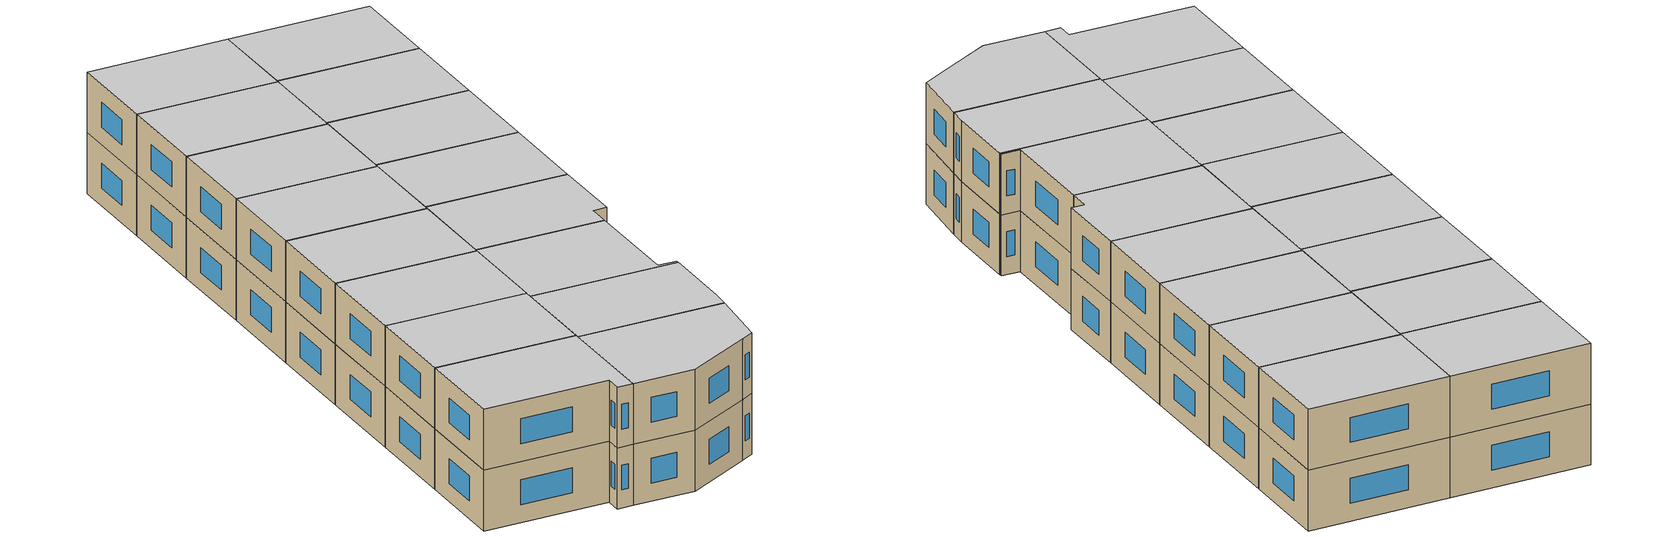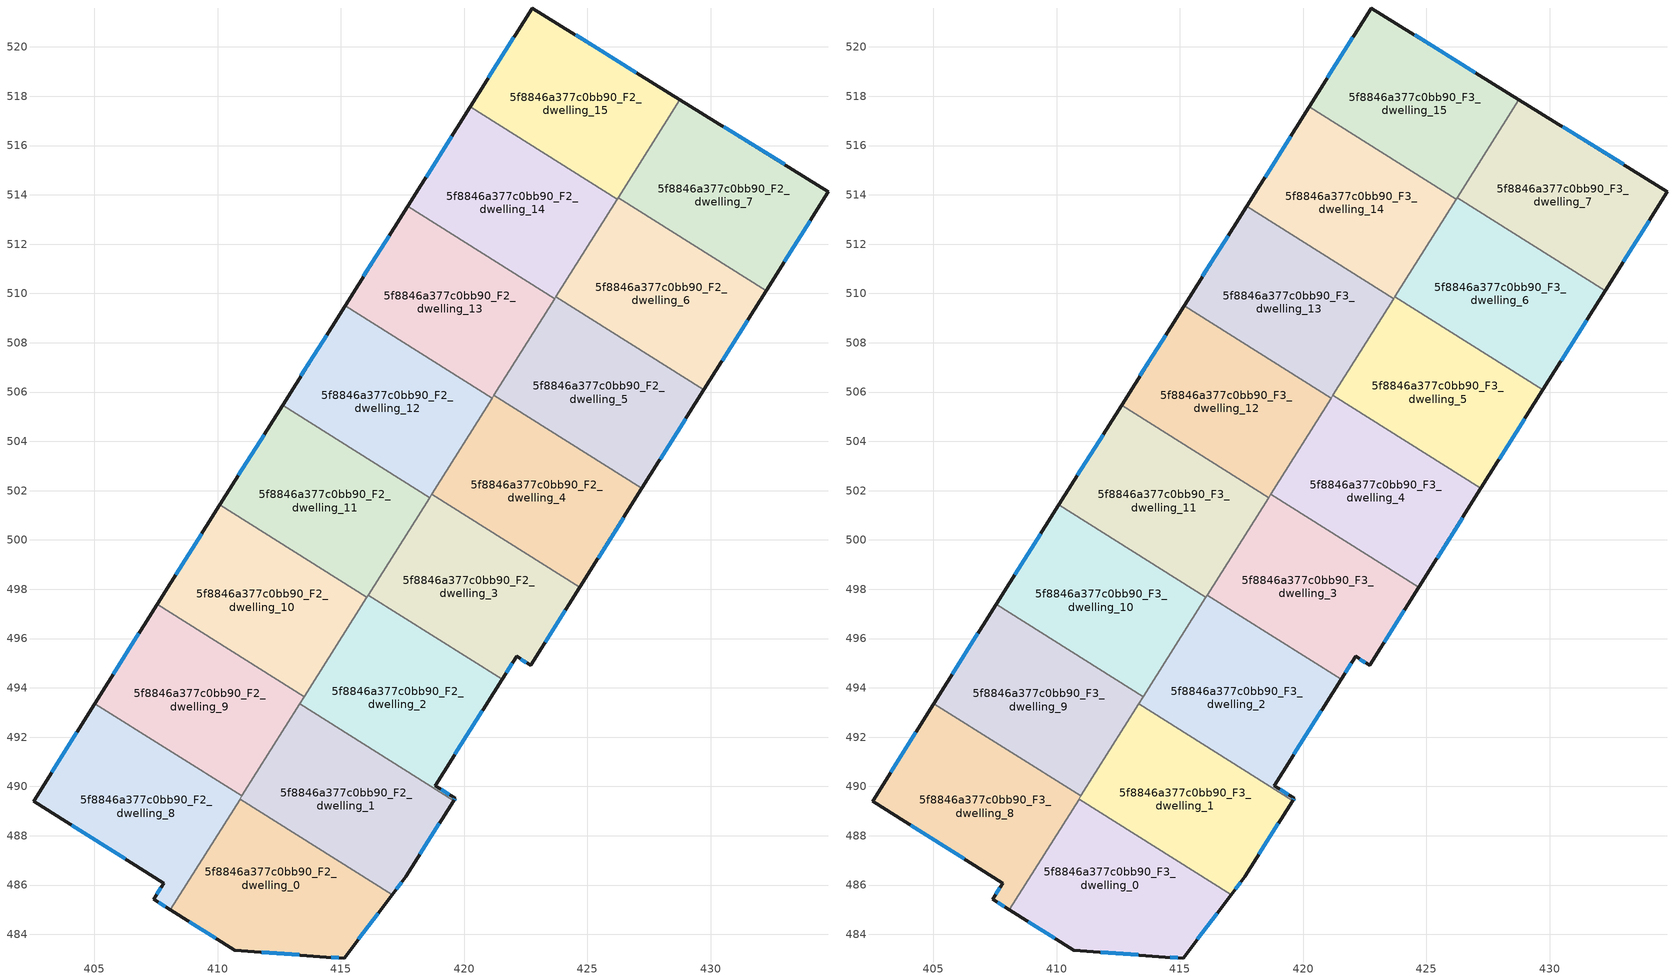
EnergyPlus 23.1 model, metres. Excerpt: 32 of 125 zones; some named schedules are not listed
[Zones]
5f8846a377c0bb90_F2_dwelling_0
 floor to 5f8846a377c0bb90_F1_dwelling_0 (EU_floor_Construction): 417.08,485.61 415.14,483.04 414.4,483.08 410.69,483.36 408.08,485 410.91,489.49 z6
 wall outside (EU_wall_Construction): 408.08,485 410.69,483.36 414.4,483.08 415.14,483.04 417.08,485.61 z6:9
 wall to 5f8846a377c0bb90_F2_dwelling_1 (EU_wall_Construction): 417.08,485.61 410.91,489.49 z6:9
 wall to 5f8846a377c0bb90_F2_dwelling_8 (EU_wall_Construction): 410.91,489.49 408.08,485 z6:9
 window (EU_Window_Construction): 408.85,484.52 409.92,483.84 / 415.71,483.8 416.51,484.85 / 414.62,483.07 414.92,483.05 / 411.79,483.28 413.31,483.16 z6.88:8.12
5f8846a377c0bb90_F2_dwelling_1
 floor to 5f8846a377c0bb90_F1_dwelling_1 (EU_floor_Construction): 419.57,489.42 417.62,486.33 417.08,485.61 410.91,489.49 413.33,493.35 z6
 wall outside (EU_wall_Construction): 417.08,485.61 417.62,486.33 419.57,489.42 z6:9
 wall to 5f8846a377c0bb90_F2_dwelling_2 (EU_wall_Construction): 419.57,489.42 413.33,493.35 z6:9
 wall to 5f8846a377c0bb90_F2_dwelling_9 (EU_wall_Construction): 413.33,493.35 410.98,489.61 z6:9
 wall to 5f8846a377c0bb90_F2_dwelling_8 (EU_wall_Construction): 410.98,489.61 410.91,489.49 z6:9
 window (EU_Window_Construction): 418.2,487.24 419,488.51 / 417.24,485.82 417.46,486.11 z6.88:8.12
5f8846a377c0bb90_F2_dwelling_10
 floor to 5f8846a377c0bb90_F1_dwelling_10 (EU_floor_Construction): 416.06,497.68 413.52,493.65 407.56,497.4 410.09,501.43 z6
 wall outside (EU_wall_Construction): 410.09,501.43 407.56,497.4 z6:9
 wall to 5f8846a377c0bb90_F2_dwelling_9 (EU_wall_Construction): 407.56,497.4 413.52,493.65 z6:9
 wall to 5f8846a377c0bb90_F2_dwelling_11 (EU_wall_Construction): 416.06,497.68 410.09,501.43 z6:9
 wall to 5f8846a377c0bb90_F2_dwelling_2 (EU_wall_Construction): 413.52,493.65 416.06,497.68 z6:9
 window (EU_Window_Construction): 409.34,500.24 408.3,498.59 z6.88:8.12
5f8846a377c0bb90_F2_dwelling_11
 floor to 5f8846a377c0bb90_F1_dwelling_11 (EU_floor_Construction): 418.59,501.71 416.06,497.68 410.09,501.43 412.63,505.46 z6
 wall outside (EU_wall_Construction): 412.63,505.46 410.09,501.43 z6:9
 wall to 5f8846a377c0bb90_F2_dwelling_12 (EU_wall_Construction): 418.59,501.71 412.63,505.46 z6:9
 wall to 5f8846a377c0bb90_F2_dwelling_3 (EU_wall_Construction): 416.11,497.76 418.59,501.71 z6:9
 wall to 5f8846a377c0bb90_F2_dwelling_2 (EU_wall_Construction): 416.06,497.68 416.11,497.76 z6:9
 window (EU_Window_Construction): 411.88,504.27 410.84,502.62 z6.88:8.12
5f8846a377c0bb90_F2_dwelling_12
 floor to 5f8846a377c0bb90_F1_dwelling_12 (EU_floor_Construction): 421.13,505.75 418.59,501.71 412.63,505.46 415.17,509.5 z6
 wall outside (EU_wall_Construction): 415.17,509.5 412.63,505.46 z6:9
 wall to 5f8846a377c0bb90_F2_dwelling_13 (EU_wall_Construction): 421.13,505.75 415.17,509.5 z6:9
 wall to 5f8846a377c0bb90_F2_dwelling_4 (EU_wall_Construction): 418.68,501.86 421.13,505.75 z6:9
 wall to 5f8846a377c0bb90_F2_dwelling_3 (EU_wall_Construction): 418.59,501.71 418.68,501.86 z6:9
 window (EU_Window_Construction): 414.42,508.31 413.38,506.65 z6.88:8.12
5f8846a377c0bb90_F2_dwelling_13
 floor to 5f8846a377c0bb90_F1_dwelling_13 (EU_floor_Construction): 423.67,509.78 421.13,505.75 415.17,509.5 417.7,513.53 z6
 wall outside (EU_wall_Construction): 417.7,513.53 415.17,509.5 z6:9
 wall to 5f8846a377c0bb90_F2_dwelling_14 (EU_wall_Construction): 423.67,509.78 417.7,513.53 z6:9
 wall to 5f8846a377c0bb90_F2_dwelling_5 (EU_wall_Construction): 421.2,505.86 423.67,509.78 z6:9
 wall to 5f8846a377c0bb90_F2_dwelling_4 (EU_wall_Construction): 421.13,505.75 421.2,505.86 z6:9
 window (EU_Window_Construction): 416.95,512.34 415.91,510.69 z6.88:8.12
5f8846a377c0bb90_F2_dwelling_14
 floor to 5f8846a377c0bb90_F1_dwelling_14 (EU_floor_Construction): 426.2,513.81 423.67,509.78 417.7,513.53 420.24,517.56 z6
 wall outside (EU_wall_Construction): 420.24,517.56 417.7,513.53 z6:9
 wall to 5f8846a377c0bb90_F2_dwelling_15 (EU_wall_Construction): 426.2,513.81 420.24,517.56 z6:9
 wall to 5f8846a377c0bb90_F2_dwelling_6 (EU_wall_Construction): 423.72,509.87 426.2,513.81 z6:9
 wall to 5f8846a377c0bb90_F2_dwelling_5 (EU_wall_Construction): 423.67,509.78 423.72,509.87 z6:9
 window (EU_Window_Construction): 419.49,516.37 418.45,514.72 z6.88:8.12
5f8846a377c0bb90_F2_dwelling_15
 floor to 5f8846a377c0bb90_F1_dwelling_15 (EU_floor_Construction): 428.75,517.87 426.2,513.81 420.24,517.56 422.76,521.58 z6
 wall outside (EU_wall_Construction): 428.75,517.87 422.76,521.58 420.24,517.56 z6:9
 wall to 5f8846a377c0bb90_F2_dwelling_7 (EU_wall_Construction): 426.24,513.88 428.75,517.87 z6:9
 wall to 5f8846a377c0bb90_F2_dwelling_6 (EU_wall_Construction): 426.2,513.81 426.24,513.88 z6:9
 window (EU_Window_Construction): 422.02,520.39 420.98,518.75 / 426.99,518.96 424.53,520.48 z6.88:8.12
5f8846a377c0bb90_F2_dwelling_2
 floor to 5f8846a377c0bb90_F1_dwelling_2 (EU_floor_Construction): 421.54,494.35 418.82,490.03 419.63,489.52 419.57,489.42 413.33,493.35 416.11,497.76 z6
 wall outside (EU_wall_Construction): 419.57,489.42 419.63,489.52 418.82,490.03 421.54,494.35 z6:9
 wall to 5f8846a377c0bb90_F2_dwelling_3 (EU_wall_Construction): 421.54,494.35 416.11,497.76 z6:9
 wall to 5f8846a377c0bb90_F2_dwelling_9 (EU_wall_Construction): 413.52,493.65 413.33,493.35 z6:9
 window (EU_Window_Construction): 419.39,489.67 419.06,489.88 / 419.59,489.45 419.62,489.49 / 419.63,491.3 420.74,493.07 z6.88:8.12
5f8846a377c0bb90_F2_dwelling_3
 floor to 5f8846a377c0bb90_F1_dwelling_3 (EU_floor_Construction): 424.69,498.08 422.69,494.91 422.12,495.27 421.54,494.35 416.11,497.76 418.68,501.86 z6
 wall outside (EU_wall_Construction): 421.54,494.35 422.12,495.27 422.69,494.91 424.69,498.08 z6:9
 wall to 5f8846a377c0bb90_F2_dwelling_4 (EU_wall_Construction): 424.69,498.08 418.68,501.86 z6:9
 window (EU_Window_Construction): 422.29,495.17 422.52,495.02 / 421.71,494.62 421.95,495 / 423.28,495.85 424.1,497.15 z6.88:8.12
5f8846a377c0bb90_F2_dwelling_4
 floor to 5f8846a377c0bb90_F1_dwelling_4 (EU_floor_Construction): 427.21,502.09 424.69,498.08 418.68,501.86 421.2,505.86 z6
 wall outside (EU_wall_Construction): 424.69,498.08 427.21,502.09 z6:9
 wall to 5f8846a377c0bb90_F2_dwelling_5 (EU_wall_Construction): 427.21,502.09 421.2,505.86 z6:9
 window (EU_Window_Construction): 425.43,499.26 426.46,500.91 z6.88:8.12
5f8846a377c0bb90_F2_dwelling_5
 floor to 5f8846a377c0bb90_F1_dwelling_5 (EU_floor_Construction): 429.73,506.1 427.21,502.09 421.2,505.86 423.72,509.87 z6
 wall outside (EU_wall_Construction): 427.21,502.09 429.73,506.1 z6:9
 wall to 5f8846a377c0bb90_F2_dwelling_6 (EU_wall_Construction): 429.73,506.1 423.72,509.87 z6:9
 window (EU_Window_Construction): 427.95,503.27 428.98,504.91 z6.88:8.12
5f8846a377c0bb90_F2_dwelling_6
 floor to 5f8846a377c0bb90_F1_dwelling_6 (EU_floor_Construction): 432.25,510.1 429.73,506.1 423.72,509.87 426.24,513.88 z6
 wall outside (EU_wall_Construction): 429.73,506.1 432.25,510.1 z6:9
 wall to 5f8846a377c0bb90_F2_dwelling_7 (EU_wall_Construction): 432.25,510.1 426.24,513.88 z6:9
 window (EU_Window_Construction): 430.47,507.28 431.5,508.92 z6.88:8.12
5f8846a377c0bb90_F2_dwelling_7
 floor to 5f8846a377c0bb90_F1_dwelling_7 (EU_floor_Construction): 434.78,514.13 432.25,510.1 426.24,513.88 428.75,517.87 z6
 wall outside (EU_wall_Construction): 432.25,510.1 434.78,514.13 428.75,517.87 z6:9
 window (EU_Window_Construction): 433,515.23 430.53,516.76 / 432.99,511.29 434.03,512.94 z6.88:8.12
5f8846a377c0bb90_F2_dwelling_8
 floor to 5f8846a377c0bb90_F1_dwelling_8 (EU_floor_Construction): 410.98,489.61 408.08,485 407.41,485.43 407.82,486.08 402.53,489.41 405.02,493.36 z6
 wall outside (EU_wall_Construction): 405.02,493.36 402.53,489.41 407.82,486.08 407.41,485.43 408.08,485 z6:9
 wall to 5f8846a377c0bb90_F2_dwelling_9 (EU_wall_Construction): 410.98,489.61 405.02,493.36 z6:9
 window (EU_Window_Construction): 407.6,485.3 407.88,485.13 / 407.69,485.89 407.53,485.62 / 404.09,488.42 406.26,487.06 / 404.29,492.2 403.26,490.57 z6.88:8.12
5f8846a377c0bb90_F2_dwelling_9
 floor to 5f8846a377c0bb90_F1_dwelling_9 (EU_floor_Construction): 413.52,493.65 410.98,489.61 405.02,493.36 407.56,497.4 z6
 wall outside (EU_wall_Construction): 407.56,497.4 405.02,493.36 z6:9
 window (EU_Window_Construction): 406.81,496.21 405.77,494.55 z6.88:8.12
5f8846a377c0bb90_F3_dwelling_0
 floor to 5f8846a377c0bb90_F2_dwelling_0 (EU_floor_Construction): 417.08,485.61 415.14,483.04 414.4,483.08 410.69,483.36 408.08,485 410.91,489.49 z9
 wall outside (EU_wall_Construction): 408.08,485 410.69,483.36 414.4,483.08 415.14,483.04 417.08,485.61 z9:12
 wall to 5f8846a377c0bb90_F3_dwelling_1 (EU_wall_Construction): 417.08,485.61 410.91,489.49 z9:12
 wall to 5f8846a377c0bb90_F3_dwelling_8 (EU_wall_Construction): 410.91,489.49 408.08,485 z9:12
 window (EU_Window_Construction): 408.85,484.52 409.92,483.84 / 415.71,483.8 416.51,484.85 / 414.62,483.07 414.92,483.05 / 411.79,483.28 413.31,483.16 z9.88:11.12
 ceiling to 5f8846a377c0bb90_F4_dwelling_0 (EU_floor_Construction): 415.14,483.04 417.08,485.61 410.91,489.49 408.08,485 410.69,483.36 414.4,483.08 z12
5f8846a377c0bb90_F3_dwelling_1
 floor to 5f8846a377c0bb90_F2_dwelling_1 (EU_floor_Construction): 419.57,489.42 417.62,486.33 417.08,485.61 410.91,489.49 413.33,493.35 z9
 wall outside (EU_wall_Construction): 417.08,485.61 417.62,486.33 419.57,489.42 z9:12
 wall to 5f8846a377c0bb90_F3_dwelling_2 (EU_wall_Construction): 419.57,489.42 413.33,493.35 z9:12
 wall to 5f8846a377c0bb90_F3_dwelling_9 (EU_wall_Construction): 413.33,493.35 410.98,489.61 z9:12
 wall to 5f8846a377c0bb90_F3_dwelling_8 (EU_wall_Construction): 410.98,489.61 410.91,489.49 z9:12
 window (EU_Window_Construction): 418.2,487.24 419,488.51 / 417.24,485.82 417.46,486.11 z9.88:11.12
 ceiling to 5f8846a377c0bb90_F4_dwelling_1 (EU_floor_Construction): 417.62,486.33 419.57,489.42 413.33,493.35 410.91,489.49 417.08,485.61 z12
5f8846a377c0bb90_F3_dwelling_10
 floor to 5f8846a377c0bb90_F2_dwelling_10 (EU_floor_Construction): 416.06,497.68 413.52,493.65 407.56,497.4 410.09,501.43 z9
 wall outside (EU_wall_Construction): 410.09,501.43 407.56,497.4 z9:12
 wall to 5f8846a377c0bb90_F3_dwelling_9 (EU_wall_Construction): 407.56,497.4 413.52,493.65 z9:12
 wall to 5f8846a377c0bb90_F3_dwelling_11 (EU_wall_Construction): 416.06,497.68 410.09,501.43 z9:12
 wall to 5f8846a377c0bb90_F3_dwelling_2 (EU_wall_Construction): 413.52,493.65 416.06,497.68 z9:12
 window (EU_Window_Construction): 409.34,500.24 408.3,498.59 z9.88:11.12
 ceiling to 5f8846a377c0bb90_F4_dwelling_10 (EU_floor_Construction): 413.52,493.65 416.06,497.68 410.09,501.43 407.56,497.4 z12
5f8846a377c0bb90_F3_dwelling_11
 floor to 5f8846a377c0bb90_F2_dwelling_11 (EU_floor_Construction): 418.59,501.71 416.06,497.68 410.09,501.43 412.63,505.46 z9
 wall outside (EU_wall_Construction): 412.63,505.46 410.09,501.43 z9:12
 wall to 5f8846a377c0bb90_F3_dwelling_12 (EU_wall_Construction): 418.59,501.71 412.63,505.46 z9:12
 wall to 5f8846a377c0bb90_F3_dwelling_3 (EU_wall_Construction): 416.11,497.76 418.59,501.71 z9:12
 wall to 5f8846a377c0bb90_F3_dwelling_2 (EU_wall_Construction): 416.06,497.68 416.11,497.76 z9:12
 window (EU_Window_Construction): 411.88,504.27 410.84,502.62 z9.88:11.12
 ceiling to 5f8846a377c0bb90_F4_dwelling_11 (EU_floor_Construction): 416.06,497.68 418.59,501.71 412.63,505.46 410.09,501.43 z12
5f8846a377c0bb90_F3_dwelling_12
 floor to 5f8846a377c0bb90_F2_dwelling_12 (EU_floor_Construction): 421.13,505.75 418.59,501.71 412.63,505.46 415.17,509.5 z9
 wall outside (EU_wall_Construction): 415.17,509.5 412.63,505.46 z9:12
 wall to 5f8846a377c0bb90_F3_dwelling_13 (EU_wall_Construction): 421.13,505.75 415.17,509.5 z9:12
 wall to 5f8846a377c0bb90_F3_dwelling_4 (EU_wall_Construction): 418.68,501.86 421.13,505.75 z9:12
 wall to 5f8846a377c0bb90_F3_dwelling_3 (EU_wall_Construction): 418.59,501.71 418.68,501.86 z9:12
 window (EU_Window_Construction): 414.42,508.31 413.38,506.65 z9.88:11.12
 ceiling to 5f8846a377c0bb90_F4_dwelling_12 (EU_floor_Construction): 418.59,501.71 421.13,505.75 415.17,509.5 412.63,505.46 z12
5f8846a377c0bb90_F3_dwelling_13
 floor to 5f8846a377c0bb90_F2_dwelling_13 (EU_floor_Construction): 423.67,509.78 421.13,505.75 415.17,509.5 417.7,513.53 z9
 wall outside (EU_wall_Construction): 417.7,513.53 415.17,509.5 z9:12
 wall to 5f8846a377c0bb90_F3_dwelling_14 (EU_wall_Construction): 423.67,509.78 417.7,513.53 z9:12
 wall to 5f8846a377c0bb90_F3_dwelling_5 (EU_wall_Construction): 421.2,505.86 423.67,509.78 z9:12
 wall to 5f8846a377c0bb90_F3_dwelling_4 (EU_wall_Construction): 421.13,505.75 421.2,505.86 z9:12
 window (EU_Window_Construction): 416.95,512.34 415.91,510.69 z9.88:11.12
 ceiling to 5f8846a377c0bb90_F4_dwelling_13 (EU_floor_Construction): 421.13,505.75 423.67,509.78 417.7,513.53 415.17,509.5 z12
5f8846a377c0bb90_F3_dwelling_14
 floor to 5f8846a377c0bb90_F2_dwelling_14 (EU_floor_Construction): 426.2,513.81 423.67,509.78 417.7,513.53 420.24,517.56 z9
 wall outside (EU_wall_Construction): 420.24,517.56 417.7,513.53 z9:12
 wall to 5f8846a377c0bb90_F3_dwelling_15 (EU_wall_Construction): 426.2,513.81 420.24,517.56 z9:12
 wall to 5f8846a377c0bb90_F3_dwelling_6 (EU_wall_Construction): 423.72,509.87 426.2,513.81 z9:12
 wall to 5f8846a377c0bb90_F3_dwelling_5 (EU_wall_Construction): 423.67,509.78 423.72,509.87 z9:12
 window (EU_Window_Construction): 419.49,516.37 418.45,514.72 z9.88:11.12
 ceiling to 5f8846a377c0bb90_F4_dwelling_14 (EU_floor_Construction): 423.67,509.78 426.2,513.81 420.24,517.56 417.7,513.53 z12
5f8846a377c0bb90_F3_dwelling_15
 floor to 5f8846a377c0bb90_F2_dwelling_15 (EU_floor_Construction): 428.75,517.87 426.2,513.81 420.24,517.56 422.76,521.58 z9
 wall outside (EU_wall_Construction): 428.75,517.87 422.76,521.58 420.24,517.56 z9:12
 wall to 5f8846a377c0bb90_F3_dwelling_7 (EU_wall_Construction): 426.24,513.88 428.75,517.87 z9:12
 wall to 5f8846a377c0bb90_F3_dwelling_6 (EU_wall_Construction): 426.2,513.81 426.24,513.88 z9:12
 window (EU_Window_Construction): 422.02,520.39 420.98,518.75 / 426.99,518.96 424.53,520.48 z9.88:11.12
 ceiling to 5f8846a377c0bb90_F4_dwelling_15 (EU_floor_Construction): 426.2,513.81 428.75,517.87 422.76,521.58 420.24,517.56 z12
5f8846a377c0bb90_F3_dwelling_2
 floor to 5f8846a377c0bb90_F2_dwelling_2 (EU_floor_Construction): 421.54,494.35 418.82,490.03 419.63,489.52 419.57,489.42 413.33,493.35 416.11,497.76 z9
 wall outside (EU_wall_Construction): 419.57,489.42 419.63,489.52 418.82,490.03 421.54,494.35 z9:12
 wall to 5f8846a377c0bb90_F3_dwelling_3 (EU_wall_Construction): 421.54,494.35 416.11,497.76 z9:12
 wall to 5f8846a377c0bb90_F3_dwelling_9 (EU_wall_Construction): 413.52,493.65 413.33,493.35 z9:12
 window (EU_Window_Construction): 419.39,489.67 419.06,489.88 / 419.59,489.45 419.62,489.49 / 419.63,491.3 420.74,493.07 z9.88:11.12
 ceiling to 5f8846a377c0bb90_F4_dwelling_2 (EU_floor_Construction): 419.63,489.52 418.82,490.03 421.54,494.35 416.11,497.76 413.33,493.35 419.57,489.42 z12
5f8846a377c0bb90_F3_dwelling_3
 floor to 5f8846a377c0bb90_F2_dwelling_3 (EU_floor_Construction): 424.69,498.08 422.69,494.91 422.12,495.27 421.54,494.35 416.11,497.76 418.68,501.86 z9
 wall outside (EU_wall_Construction): 421.54,494.35 422.12,495.27 422.69,494.91 424.69,498.08 z9:12
 wall to 5f8846a377c0bb90_F3_dwelling_4 (EU_wall_Construction): 424.69,498.08 418.68,501.86 z9:12
 window (EU_Window_Construction): 422.29,495.17 422.52,495.02 / 421.71,494.62 421.95,495 / 423.28,495.85 424.1,497.15 z9.88:11.12
 ceiling to 5f8846a377c0bb90_F4_dwelling_3 (EU_floor_Construction): 422.69,494.91 424.69,498.08 418.68,501.86 416.11,497.76 421.54,494.35 422.12,495.27 z12
5f8846a377c0bb90_F3_dwelling_4
 floor to 5f8846a377c0bb90_F2_dwelling_4 (EU_floor_Construction): 427.21,502.09 424.69,498.08 418.68,501.86 421.2,505.86 z9
 wall outside (EU_wall_Construction): 424.69,498.08 427.21,502.09 z9:12
 wall to 5f8846a377c0bb90_F3_dwelling_5 (EU_wall_Construction): 427.21,502.09 421.2,505.86 z9:12
 window (EU_Window_Construction): 425.43,499.26 426.46,500.91 z9.88:11.12
 ceiling to 5f8846a377c0bb90_F4_dwelling_4 (EU_floor_Construction): 424.69,498.08 427.21,502.09 421.2,505.86 418.68,501.86 z12
5f8846a377c0bb90_F3_dwelling_5
 floor to 5f8846a377c0bb90_F2_dwelling_5 (EU_floor_Construction): 429.73,506.1 427.21,502.09 421.2,505.86 423.72,509.87 z9
 wall outside (EU_wall_Construction): 427.21,502.09 429.73,506.1 z9:12
 wall to 5f8846a377c0bb90_F3_dwelling_6 (EU_wall_Construction): 429.73,506.1 423.72,509.87 z9:12
 window (EU_Window_Construction): 427.95,503.27 428.98,504.91 z9.88:11.12
 ceiling to 5f8846a377c0bb90_F4_dwelling_5 (EU_floor_Construction): 427.21,502.09 429.73,506.1 423.72,509.87 421.2,505.86 z12
5f8846a377c0bb90_F3_dwelling_6
 floor to 5f8846a377c0bb90_F2_dwelling_6 (EU_floor_Construction): 432.25,510.1 429.73,506.1 423.72,509.87 426.24,513.88 z9
 wall outside (EU_wall_Construction): 429.73,506.1 432.25,510.1 z9:12
 wall to 5f8846a377c0bb90_F3_dwelling_7 (EU_wall_Construction): 432.25,510.1 426.24,513.88 z9:12
 window (EU_Window_Construction): 430.47,507.28 431.5,508.92 z9.88:11.12
 ceiling to 5f8846a377c0bb90_F4_dwelling_6 (EU_floor_Construction): 429.73,506.1 432.25,510.1 426.24,513.88 423.72,509.87 z12
5f8846a377c0bb90_F3_dwelling_7
 floor to 5f8846a377c0bb90_F2_dwelling_7 (EU_floor_Construction): 434.78,514.13 432.25,510.1 426.24,513.88 428.75,517.87 z9
 wall outside (EU_wall_Construction): 432.25,510.1 434.78,514.13 428.75,517.87 z9:12
 window (EU_Window_Construction): 433,515.23 430.53,516.76 / 432.99,511.29 434.03,512.94 z9.88:11.12
 ceiling to 5f8846a377c0bb90_F4_dwelling_7 (EU_floor_Construction): 432.25,510.1 434.78,514.13 428.75,517.87 426.24,513.88 z12
5f8846a377c0bb90_F3_dwelling_8
 floor to 5f8846a377c0bb90_F2_dwelling_8 (EU_floor_Construction): 410.98,489.61 408.08,485 407.41,485.43 407.82,486.08 402.53,489.41 405.02,493.36 z9
 wall outside (EU_wall_Construction): 405.02,493.36 402.53,489.41 407.82,486.08 407.41,485.43 408.08,485 z9:12
 wall to 5f8846a377c0bb90_F3_dwelling_9 (EU_wall_Construction): 410.98,489.61 405.02,493.36 z9:12
 window (EU_Window_Construction): 407.6,485.3 407.88,485.13 / 407.69,485.89 407.53,485.62 / 404.09,488.42 406.26,487.06 / 404.29,492.2 403.26,490.57 z9.88:11.12
 ceiling to 5f8846a377c0bb90_F4_dwelling_8 (EU_floor_Construction): 408.08,485 410.98,489.61 405.02,493.36 402.53,489.41 407.82,486.08 407.41,485.43 z12
5f8846a377c0bb90_F3_dwelling_9
 floor to 5f8846a377c0bb90_F2_dwelling_9 (EU_floor_Construction): 413.52,493.65 410.98,489.61 405.02,493.36 407.56,497.4 z9
 wall outside (EU_wall_Construction): 407.56,497.4 405.02,493.36 z9:12
 window (EU_Window_Construction): 406.81,496.21 405.77,494.55 z9.88:11.12
 ceiling to 5f8846a377c0bb90_F4_dwelling_9 (EU_floor_Construction): 410.98,489.61 413.52,493.65 407.56,497.4 405.02,493.36 z12
[Building]
EU S2 Campaign: North Axis=0; Terrain=City; Solar Distribution=FullExterior
[Site:Location]
Montreal-Trudeau.Intl.AP: Latitude=45.4667; Longitude=-73.75; Time Zone=-5; Elevation=36
[SizingPeriod:WeatherFileDays]
AnnualSizingPeriod: Begin Month=1; Begin Day of Month=1; End Month=12; End Day of Month=31; Day of Week for Start Day=Monday; Use Weather File Daylight Saving Period=No; Use Weather File Rain and Snow Indicators=No
[MATERIAL]
EU_InternalMass_Material: Roughness=MediumRough; Thickness=0.1; Conductivity=1; Density=1800; Specific Heat=900; Thermal Absorptance=0.9; Solar Absorptance=0.7; Visible Absorptance=0.7
[MATERIAL:NOMASS] Roughness=MediumRough; Thermal Absorptance=0.9; Solar Absorptance=0.7; Visible Absorptance=0.7
Name | Thermal Resistance
EU_wall_NoMass | 1.609
EU_floor_NoMass | 1.35572
[WINDOWMATERIAL:SIMPLEGLAZINGSYSTEM]
EU_Window_SimpleGlazing: UFactor=2.99806; Solar Heat Gain Coefficient=0.8; Visible Transmittance=0.8
[CONSTRUCTION]
EU_wall_Construction: EU_wall_NoMass
EU_floor_Construction: EU_floor_NoMass
EU_Window_Construction: EU_Window_SimpleGlazing
EU_InternalMass_Construction: EU_InternalMass_Material
[ZONE] Type=1; Multiplier=1; Ceiling Height=autocalculate; Floor Area=autocalculate; Part of Total Floor Area=Yes
Name | Volume
5f8846a377c0bb90_F2_dwelling_0; 5f8846a377c0bb90_F3_dwelling_0 | 100.68
5f8846a377c0bb90_F2_dwelling_1; 5f8846a377c0bb90_F3_dwelling_1 | 100.691
5f8846a377c0bb90_F2_dwelling_10; 5f8846a377c0bb90_F3_dwelling_10 | 100.707
5f8846a377c0bb90_F2_dwelling_11; 5f8846a377c0bb90_F3_dwelling_11; 5f8846a377c0bb90_F2_dwelling_12; 5f8846a377c0bb90_F3_dwelling_12; 5f8846a377c0bb90_F2_dwelling_5; 5f8846a377c0bb90_F3_dwelling_5; 5f8846a377c0bb90_F2_dwelling_6; 5f8846a377c0bb90_F3_dwelling_6; 5f8846a377c0bb90_F2_dwelling_9; 5f8846a377c0bb90_F3_dwelling_9 | 100.701
5f8846a377c0bb90_F2_dwelling_13; 5f8846a377c0bb90_F3_dwelling_13 | 100.7
5f8846a377c0bb90_F2_dwelling_14; 5f8846a377c0bb90_F3_dwelling_14 | 100.6875
5f8846a377c0bb90_F2_dwelling_15; 5f8846a377c0bb90_F3_dwelling_15 | 100.702
5f8846a377c0bb90_F2_dwelling_2; 5f8846a377c0bb90_F3_dwelling_2 | 100.693
5f8846a377c0bb90_F2_dwelling_3; 5f8846a377c0bb90_F3_dwelling_3 | 100.678
5f8846a377c0bb90_F2_dwelling_4; 5f8846a377c0bb90_F3_dwelling_4 | 100.673
5f8846a377c0bb90_F2_dwelling_7; 5f8846a377c0bb90_F3_dwelling_7 | 100.685
5f8846a377c0bb90_F2_dwelling_8; 5f8846a377c0bb90_F3_dwelling_8 | 100.695
[INTERNALMASS] Construction=EU_InternalMass_Construction
Name | Zone or ZoneList | Surface Area
5f8846a377c0bb90_F2_dwelling_0_EU_InternalMass | 5f8846a377c0bb90_F2_dwelling_0 | 33.5606
5f8846a377c0bb90_F2_dwelling_1_EU_InternalMass | 5f8846a377c0bb90_F2_dwelling_1 | 33.564
5f8846a377c0bb90_F2_dwelling_2_EU_InternalMass | 5f8846a377c0bb90_F2_dwelling_2 | 33.5623
5f8846a377c0bb90_F2_dwelling_3_EU_InternalMass | 5f8846a377c0bb90_F2_dwelling_3 | 33.5592
5f8846a377c0bb90_F2_dwelling_4_EU_InternalMass | 5f8846a377c0bb90_F2_dwelling_4 | 33.5571
5f8846a377c0bb90_F2_dwelling_5_EU_InternalMass | 5f8846a377c0bb90_F2_dwelling_5 | 33.567
5f8846a377c0bb90_F2_dwelling_6_EU_InternalMass | 5f8846a377c0bb90_F2_dwelling_6 | 33.567
5f8846a377c0bb90_F2_dwelling_7_EU_InternalMass | 5f8846a377c0bb90_F2_dwelling_7 | 33.5616
5f8846a377c0bb90_F2_dwelling_8_EU_InternalMass | 5f8846a377c0bb90_F2_dwelling_8 | 33.5649
5f8846a377c0bb90_F2_dwelling_9_EU_InternalMass | 5f8846a377c0bb90_F2_dwelling_9 | 33.5669
5f8846a377c0bb90_F2_dwelling_10_EU_InternalMass | 5f8846a377c0bb90_F2_dwelling_10 | 33.5691
5f8846a377c0bb90_F2_dwelling_11_EU_InternalMass | 5f8846a377c0bb90_F2_dwelling_11 | 33.5669
5f8846a377c0bb90_F2_dwelling_12_EU_InternalMass | 5f8846a377c0bb90_F2_dwelling_12 | 33.5669
5f8846a377c0bb90_F2_dwelling_13_EU_InternalMass | 5f8846a377c0bb90_F2_dwelling_13 | 33.5669
5f8846a377c0bb90_F2_dwelling_14_EU_InternalMass | 5f8846a377c0bb90_F2_dwelling_14 | 33.5627
5f8846a377c0bb90_F2_dwelling_15_EU_InternalMass | 5f8846a377c0bb90_F2_dwelling_15 | 33.5671
5f8846a377c0bb90_F3_dwelling_0_EU_InternalMass | 5f8846a377c0bb90_F3_dwelling_0 | 33.5606
5f8846a377c0bb90_F3_dwelling_1_EU_InternalMass | 5f8846a377c0bb90_F3_dwelling_1 | 33.564
5f8846a377c0bb90_F3_dwelling_2_EU_InternalMass | 5f8846a377c0bb90_F3_dwelling_2 | 33.5623
5f8846a377c0bb90_F3_dwelling_3_EU_InternalMass | 5f8846a377c0bb90_F3_dwelling_3 | 33.5592
5f8846a377c0bb90_F3_dwelling_4_EU_InternalMass | 5f8846a377c0bb90_F3_dwelling_4 | 33.5571
5f8846a377c0bb90_F3_dwelling_5_EU_InternalMass | 5f8846a377c0bb90_F3_dwelling_5 | 33.567
5f8846a377c0bb90_F3_dwelling_6_EU_InternalMass | 5f8846a377c0bb90_F3_dwelling_6 | 33.567
5f8846a377c0bb90_F3_dwelling_7_EU_InternalMass | 5f8846a377c0bb90_F3_dwelling_7 | 33.5616
5f8846a377c0bb90_F3_dwelling_8_EU_InternalMass | 5f8846a377c0bb90_F3_dwelling_8 | 33.5649
5f8846a377c0bb90_F3_dwelling_9_EU_InternalMass | 5f8846a377c0bb90_F3_dwelling_9 | 33.5669
5f8846a377c0bb90_F3_dwelling_10_EU_InternalMass | 5f8846a377c0bb90_F3_dwelling_10 | 33.5691
5f8846a377c0bb90_F3_dwelling_11_EU_InternalMass | 5f8846a377c0bb90_F3_dwelling_11 | 33.5669
5f8846a377c0bb90_F3_dwelling_12_EU_InternalMass | 5f8846a377c0bb90_F3_dwelling_12 | 33.5669
5f8846a377c0bb90_F3_dwelling_13_EU_InternalMass | 5f8846a377c0bb90_F3_dwelling_13 | 33.5669
5f8846a377c0bb90_F3_dwelling_14_EU_InternalMass | 5f8846a377c0bb90_F3_dwelling_14 | 33.5627
5f8846a377c0bb90_F3_dwelling_15_EU_InternalMass | 5f8846a377c0bb90_F3_dwelling_15 | 33.5671
[OTHEREQUIPMENT] Fuel Type=Electricity; Design Level Calculation Method=Watts/Area; Power per Zone Floor Area=1; Fraction Latent=0; Fraction Radiant=0; Fraction Lost=0; Carbon Dioxide Generation Rate=0; EndUse Subcategory=EU_Step8_InternalGains
Name | Zone or ZoneList or Space or SpaceList | Schedule
EU_Step8_InternalGain_5f8846a377c0bb90_F2_dwelling_0_f000 | 5f8846a377c0bb90_F2_dwelling_0 | EU_Step8_GainSchedule_5f8846a377c0bb90_F2_dwelling_0_f000
EU_Step8_InternalGain_5f8846a377c0bb90_F2_dwelling_1_f000 | 5f8846a377c0bb90_F2_dwelling_1 | EU_Step8_GainSchedule_5f8846a377c0bb90_F2_dwelling_1_f000
EU_Step8_InternalGain_5f8846a377c0bb90_F2_dwelling_2_f000 | 5f8846a377c0bb90_F2_dwelling_2 | EU_Step8_GainSchedule_5f8846a377c0bb90_F2_dwelling_2_f000
EU_Step8_InternalGain_5f8846a377c0bb90_F2_dwelling_3_f000 | 5f8846a377c0bb90_F2_dwelling_3 | EU_Step8_GainSchedule_5f8846a377c0bb90_F2_dwelling_3_f000
EU_Step8_InternalGain_5f8846a377c0bb90_F2_dwelling_4_f000 | 5f8846a377c0bb90_F2_dwelling_4 | EU_Step8_GainSchedule_5f8846a377c0bb90_F2_dwelling_4_f000
EU_Step8_InternalGain_5f8846a377c0bb90_F2_dwelling_5_f000 | 5f8846a377c0bb90_F2_dwelling_5 | EU_Step8_GainSchedule_5f8846a377c0bb90_F2_dwelling_5_f000
EU_Step8_InternalGain_5f8846a377c0bb90_F2_dwelling_6_f000 | 5f8846a377c0bb90_F2_dwelling_6 | EU_Step8_GainSchedule_5f8846a377c0bb90_F2_dwelling_6_f000
EU_Step8_InternalGain_5f8846a377c0bb90_F2_dwelling_7_f000 | 5f8846a377c0bb90_F2_dwelling_7 | EU_Step8_GainSchedule_5f8846a377c0bb90_F2_dwelling_7_f000
EU_Step8_InternalGain_5f8846a377c0bb90_F2_dwelling_8_f000 | 5f8846a377c0bb90_F2_dwelling_8 | EU_Step8_GainSchedule_5f8846a377c0bb90_F2_dwelling_8_f000
EU_Step8_InternalGain_5f8846a377c0bb90_F2_dwelling_9_f000 | 5f8846a377c0bb90_F2_dwelling_9 | EU_Step8_GainSchedule_5f8846a377c0bb90_F2_dwelling_9_f000
EU_Step8_InternalGain_5f8846a377c0bb90_F2_dwelling_10_f000 | 5f8846a377c0bb90_F2_dwelling_10 | EU_Step8_GainSchedule_5f8846a377c0bb90_F2_dwelling_10_f000
EU_Step8_InternalGain_5f8846a377c0bb90_F2_dwelling_11_f000 | 5f8846a377c0bb90_F2_dwelling_11 | EU_Step8_GainSchedule_5f8846a377c0bb90_F2_dwelling_11_f000
EU_Step8_InternalGain_5f8846a377c0bb90_F2_dwelling_12_f000 | 5f8846a377c0bb90_F2_dwelling_12 | EU_Step8_GainSchedule_5f8846a377c0bb90_F2_dwelling_12_f000
EU_Step8_InternalGain_5f8846a377c0bb90_F2_dwelling_13_f000 | 5f8846a377c0bb90_F2_dwelling_13 | EU_Step8_GainSchedule_5f8846a377c0bb90_F2_dwelling_13_f000
EU_Step8_InternalGain_5f8846a377c0bb90_F2_dwelling_14_f000 | 5f8846a377c0bb90_F2_dwelling_14 | EU_Step8_GainSchedule_5f8846a377c0bb90_F2_dwelling_14_f000
EU_Step8_InternalGain_5f8846a377c0bb90_F2_dwelling_15_f000 | 5f8846a377c0bb90_F2_dwelling_15 | EU_Step8_GainSchedule_5f8846a377c0bb90_F2_dwelling_15_f000
EU_Step8_InternalGain_5f8846a377c0bb90_F3_dwelling_0_f000 | 5f8846a377c0bb90_F3_dwelling_0 | EU_Step8_GainSchedule_5f8846a377c0bb90_F3_dwelling_0_f000
EU_Step8_InternalGain_5f8846a377c0bb90_F3_dwelling_1_f000 | 5f8846a377c0bb90_F3_dwelling_1 | EU_Step8_GainSchedule_5f8846a377c0bb90_F3_dwelling_1_f000
EU_Step8_InternalGain_5f8846a377c0bb90_F3_dwelling_2_f000 | 5f8846a377c0bb90_F3_dwelling_2 | EU_Step8_GainSchedule_5f8846a377c0bb90_F3_dwelling_2_f000
EU_Step8_InternalGain_5f8846a377c0bb90_F3_dwelling_3_f000 | 5f8846a377c0bb90_F3_dwelling_3 | EU_Step8_GainSchedule_5f8846a377c0bb90_F3_dwelling_3_f000
EU_Step8_InternalGain_5f8846a377c0bb90_F3_dwelling_4_f000 | 5f8846a377c0bb90_F3_dwelling_4 | EU_Step8_GainSchedule_5f8846a377c0bb90_F3_dwelling_4_f000
EU_Step8_InternalGain_5f8846a377c0bb90_F3_dwelling_5_f000 | 5f8846a377c0bb90_F3_dwelling_5 | EU_Step8_GainSchedule_5f8846a377c0bb90_F3_dwelling_5_f000
EU_Step8_InternalGain_5f8846a377c0bb90_F3_dwelling_6_f000 | 5f8846a377c0bb90_F3_dwelling_6 | EU_Step8_GainSchedule_5f8846a377c0bb90_F3_dwelling_6_f000
EU_Step8_InternalGain_5f8846a377c0bb90_F3_dwelling_7_f000 | 5f8846a377c0bb90_F3_dwelling_7 | EU_Step8_GainSchedule_5f8846a377c0bb90_F3_dwelling_7_f000
EU_Step8_InternalGain_5f8846a377c0bb90_F3_dwelling_8_f000 | 5f8846a377c0bb90_F3_dwelling_8 | EU_Step8_GainSchedule_5f8846a377c0bb90_F3_dwelling_8_f000
EU_Step8_InternalGain_5f8846a377c0bb90_F3_dwelling_9_f000 | 5f8846a377c0bb90_F3_dwelling_9 | EU_Step8_GainSchedule_5f8846a377c0bb90_F3_dwelling_9_f000
EU_Step8_InternalGain_5f8846a377c0bb90_F3_dwelling_10_f000 | 5f8846a377c0bb90_F3_dwelling_10 | EU_Step8_GainSchedule_5f8846a377c0bb90_F3_dwelling_10_f000
EU_Step8_InternalGain_5f8846a377c0bb90_F3_dwelling_11_f000 | 5f8846a377c0bb90_F3_dwelling_11 | EU_Step8_GainSchedule_5f8846a377c0bb90_F3_dwelling_11_f000
EU_Step8_InternalGain_5f8846a377c0bb90_F3_dwelling_12_f000 | 5f8846a377c0bb90_F3_dwelling_12 | EU_Step8_GainSchedule_5f8846a377c0bb90_F3_dwelling_12_f000
EU_Step8_InternalGain_5f8846a377c0bb90_F3_dwelling_13_f000 | 5f8846a377c0bb90_F3_dwelling_13 | EU_Step8_GainSchedule_5f8846a377c0bb90_F3_dwelling_13_f000
EU_Step8_InternalGain_5f8846a377c0bb90_F3_dwelling_14_f000 | 5f8846a377c0bb90_F3_dwelling_14 | EU_Step8_GainSchedule_5f8846a377c0bb90_F3_dwelling_14_f000
EU_Step8_InternalGain_5f8846a377c0bb90_F3_dwelling_15_f000 | 5f8846a377c0bb90_F3_dwelling_15 | EU_Step8_GainSchedule_5f8846a377c0bb90_F3_dwelling_15_f000
[ZONEVENTILATION:DESIGNFLOWRATE] Schedule=EU_AlwaysOn; Design Flow Rate Calculation Method=AirChanges/Hour; Air Changes per Hour=0.684414; Ventilation Type=Natural; Fan Pressure Rise=0; Fan Total Efficiency=1; Constant Term Coefficient=1; Temperature Term Coefficient=0; Velocity Term Coefficient=0; Velocity Squared Term Coefficient=0; Minimum Indoor Temperature=-100; Maximum Indoor Temperature=100; Delta Temperature=-100; Minimum Outdoor Temperature=-100; Maximum Outdoor Temperature=100; Maximum Wind Speed=40
Name | Zone or ZoneList or Space or SpaceList
EU_ConstantAir_5f8846a377c0bb90_F2_dwelling_0 | 5f8846a377c0bb90_F2_dwelling_0
EU_ConstantAir_5f8846a377c0bb90_F2_dwelling_1 | 5f8846a377c0bb90_F2_dwelling_1
EU_ConstantAir_5f8846a377c0bb90_F2_dwelling_2 | 5f8846a377c0bb90_F2_dwelling_2
EU_ConstantAir_5f8846a377c0bb90_F2_dwelling_3 | 5f8846a377c0bb90_F2_dwelling_3
EU_ConstantAir_5f8846a377c0bb90_F2_dwelling_4 | 5f8846a377c0bb90_F2_dwelling_4
EU_ConstantAir_5f8846a377c0bb90_F2_dwelling_5 | 5f8846a377c0bb90_F2_dwelling_5
EU_ConstantAir_5f8846a377c0bb90_F2_dwelling_6 | 5f8846a377c0bb90_F2_dwelling_6
EU_ConstantAir_5f8846a377c0bb90_F2_dwelling_7 | 5f8846a377c0bb90_F2_dwelling_7
EU_ConstantAir_5f8846a377c0bb90_F2_dwelling_8 | 5f8846a377c0bb90_F2_dwelling_8
EU_ConstantAir_5f8846a377c0bb90_F2_dwelling_9 | 5f8846a377c0bb90_F2_dwelling_9
EU_ConstantAir_5f8846a377c0bb90_F2_dwelling_10 | 5f8846a377c0bb90_F2_dwelling_10
EU_ConstantAir_5f8846a377c0bb90_F2_dwelling_11 | 5f8846a377c0bb90_F2_dwelling_11
EU_ConstantAir_5f8846a377c0bb90_F2_dwelling_12 | 5f8846a377c0bb90_F2_dwelling_12
EU_ConstantAir_5f8846a377c0bb90_F2_dwelling_13 | 5f8846a377c0bb90_F2_dwelling_13
EU_ConstantAir_5f8846a377c0bb90_F2_dwelling_14 | 5f8846a377c0bb90_F2_dwelling_14
EU_ConstantAir_5f8846a377c0bb90_F2_dwelling_15 | 5f8846a377c0bb90_F2_dwelling_15
EU_ConstantAir_5f8846a377c0bb90_F3_dwelling_0 | 5f8846a377c0bb90_F3_dwelling_0
EU_ConstantAir_5f8846a377c0bb90_F3_dwelling_1 | 5f8846a377c0bb90_F3_dwelling_1
EU_ConstantAir_5f8846a377c0bb90_F3_dwelling_2 | 5f8846a377c0bb90_F3_dwelling_2
EU_ConstantAir_5f8846a377c0bb90_F3_dwelling_3 | 5f8846a377c0bb90_F3_dwelling_3
EU_ConstantAir_5f8846a377c0bb90_F3_dwelling_4 | 5f8846a377c0bb90_F3_dwelling_4
EU_ConstantAir_5f8846a377c0bb90_F3_dwelling_5 | 5f8846a377c0bb90_F3_dwelling_5
EU_ConstantAir_5f8846a377c0bb90_F3_dwelling_6 | 5f8846a377c0bb90_F3_dwelling_6
EU_ConstantAir_5f8846a377c0bb90_F3_dwelling_7 | 5f8846a377c0bb90_F3_dwelling_7
EU_ConstantAir_5f8846a377c0bb90_F3_dwelling_8 | 5f8846a377c0bb90_F3_dwelling_8
EU_ConstantAir_5f8846a377c0bb90_F3_dwelling_9 | 5f8846a377c0bb90_F3_dwelling_9
EU_ConstantAir_5f8846a377c0bb90_F3_dwelling_10 | 5f8846a377c0bb90_F3_dwelling_10
EU_ConstantAir_5f8846a377c0bb90_F3_dwelling_11 | 5f8846a377c0bb90_F3_dwelling_11
EU_ConstantAir_5f8846a377c0bb90_F3_dwelling_12 | 5f8846a377c0bb90_F3_dwelling_12
EU_ConstantAir_5f8846a377c0bb90_F3_dwelling_13 | 5f8846a377c0bb90_F3_dwelling_13
EU_ConstantAir_5f8846a377c0bb90_F3_dwelling_14 | 5f8846a377c0bb90_F3_dwelling_14
EU_ConstantAir_5f8846a377c0bb90_F3_dwelling_15 | 5f8846a377c0bb90_F3_dwelling_15
[HVACTEMPLATE:ZONE:IDEALLOADSAIRSYSTEM] System Availability Schedule=EU_AlwaysOn; Maximum Heating Supply Air Temperature=50; Minimum Cooling Supply Air Temperature=13; Maximum Heating Supply Air Humidity Ratio=0.0156; Minimum Cooling Supply Air Humidity Ratio=0.0077; Heating Limit=NoLimit; Cooling Limit=NoLimit; Heating Availability Schedule=EU_AlwaysOn; Cooling Availability Schedule=EU_CoolingOff; Dehumidification Control Type=ConstantSensibleHeatRatio; Cooling Sensible Heat Ratio=0.7; Dehumidification Setpoint=60; Humidification Control Type=None; Humidification Setpoint=30; Outdoor Air Method=None; Outdoor Air Flow Rate per Person=0.00944; Outdoor Air Flow Rate per Zone Floor Area=0; Outdoor Air Flow Rate per Zone=0; Demand Controlled Ventilation Type=None; Outdoor Air Economizer Type=NoEconomizer; Heat Recovery Type=None; Sensible Heat Recovery Effectiveness=0.7; Latent Heat Recovery Effectiveness=0.65
Name | Template Thermostat
5f8846a377c0bb90_F2_dwelling_0 | EU_HeatOnly_5f8846a377c0bb90_F2_dwelling_0
5f8846a377c0bb90_F2_dwelling_1 | EU_HeatOnly_5f8846a377c0bb90_F2_dwelling_1
5f8846a377c0bb90_F2_dwelling_2 | EU_HeatOnly_5f8846a377c0bb90_F2_dwelling_2
5f8846a377c0bb90_F2_dwelling_3 | EU_HeatOnly_5f8846a377c0bb90_F2_dwelling_3
5f8846a377c0bb90_F2_dwelling_4 | EU_HeatOnly_5f8846a377c0bb90_F2_dwelling_4
5f8846a377c0bb90_F2_dwelling_5 | EU_HeatOnly_5f8846a377c0bb90_F2_dwelling_5
5f8846a377c0bb90_F2_dwelling_6 | EU_HeatOnly_5f8846a377c0bb90_F2_dwelling_6
5f8846a377c0bb90_F2_dwelling_7 | EU_HeatOnly_5f8846a377c0bb90_F2_dwelling_7
5f8846a377c0bb90_F2_dwelling_8 | EU_HeatOnly_5f8846a377c0bb90_F2_dwelling_8
5f8846a377c0bb90_F2_dwelling_9 | EU_HeatOnly_5f8846a377c0bb90_F2_dwelling_9
5f8846a377c0bb90_F2_dwelling_10 | EU_HeatOnly_5f8846a377c0bb90_F2_dwelling_10
5f8846a377c0bb90_F2_dwelling_11 | EU_HeatOnly_5f8846a377c0bb90_F2_dwelling_11
5f8846a377c0bb90_F2_dwelling_12 | EU_HeatOnly_5f8846a377c0bb90_F2_dwelling_12
5f8846a377c0bb90_F2_dwelling_13 | EU_HeatOnly_5f8846a377c0bb90_F2_dwelling_13
5f8846a377c0bb90_F2_dwelling_14 | EU_HeatOnly_5f8846a377c0bb90_F2_dwelling_14
5f8846a377c0bb90_F2_dwelling_15 | EU_HeatOnly_5f8846a377c0bb90_F2_dwelling_15
5f8846a377c0bb90_F3_dwelling_0 | EU_HeatOnly_5f8846a377c0bb90_F3_dwelling_0
5f8846a377c0bb90_F3_dwelling_1 | EU_HeatOnly_5f8846a377c0bb90_F3_dwelling_1
5f8846a377c0bb90_F3_dwelling_2 | EU_HeatOnly_5f8846a377c0bb90_F3_dwelling_2
5f8846a377c0bb90_F3_dwelling_3 | EU_HeatOnly_5f8846a377c0bb90_F3_dwelling_3
5f8846a377c0bb90_F3_dwelling_4 | EU_HeatOnly_5f8846a377c0bb90_F3_dwelling_4
5f8846a377c0bb90_F3_dwelling_5 | EU_HeatOnly_5f8846a377c0bb90_F3_dwelling_5
5f8846a377c0bb90_F3_dwelling_6 | EU_HeatOnly_5f8846a377c0bb90_F3_dwelling_6
5f8846a377c0bb90_F3_dwelling_7 | EU_HeatOnly_5f8846a377c0bb90_F3_dwelling_7
5f8846a377c0bb90_F3_dwelling_8 | EU_HeatOnly_5f8846a377c0bb90_F3_dwelling_8
5f8846a377c0bb90_F3_dwelling_9 | EU_HeatOnly_5f8846a377c0bb90_F3_dwelling_9
5f8846a377c0bb90_F3_dwelling_10 | EU_HeatOnly_5f8846a377c0bb90_F3_dwelling_10
5f8846a377c0bb90_F3_dwelling_11 | EU_HeatOnly_5f8846a377c0bb90_F3_dwelling_11
5f8846a377c0bb90_F3_dwelling_12 | EU_HeatOnly_5f8846a377c0bb90_F3_dwelling_12
5f8846a377c0bb90_F3_dwelling_13 | EU_HeatOnly_5f8846a377c0bb90_F3_dwelling_13
5f8846a377c0bb90_F3_dwelling_14 | EU_HeatOnly_5f8846a377c0bb90_F3_dwelling_14
5f8846a377c0bb90_F3_dwelling_15 | EU_HeatOnly_5f8846a377c0bb90_F3_dwelling_15
[SIZING:ZONE] Zone Cooling Design Supply Air Temperature Input Method=SupplyAirTemperature; Zone Cooling Design Supply Air Temperature=13; Zone Heating Design Supply Air Temperature Input Method=SupplyAirTemperature; Zone Heating Design Supply Air Temperature=50; Zone Cooling Design Supply Air Humidity Ratio=0.008; Zone Heating Design Supply Air Humidity Ratio=0.008; Cooling Design Air Flow Method=DesignDay; Cooling Design Air Flow Rate=0; Cooling Minimum Air Flow per Zone Floor Area=0.000762; Cooling Minimum Air Flow=0; Cooling Minimum Air Flow Fraction=0.2; Heating Design Air Flow Method=DesignDay; Heating Design Air Flow Rate=0; Heating Maximum Air Flow per Zone Floor Area=0.002032; Heating Maximum Air Flow=0.141576; Heating Maximum Air Flow Fraction=0.3; Account for Dedicated Outdoor Air System=No; Dedicated Outdoor Air System Control Strategy=NeutralSupplyAir; Dedicated Outdoor Air Low Setpoint Temperature for Design=autosize; Dedicated Outdoor Air High Setpoint Temperature for Design=autosize; Zone Load Sizing Method=Sensible Load Only No Latent Load; Zone Latent Cooling Design Supply Air Humidity Ratio Input Method=HumidityRatioDifference; Zone Cooling Design Supply Air Humidity Ratio Difference=0.005; Zone Latent Heating Design Supply Air Humidity Ratio Input Method=HumidityRatioDifference; Zone Humidification Design Supply Air Humidity Ratio Difference=0.005
5f8846a377c0bb90_F2_dwelling_0; 5f8846a377c0bb90_F2_dwelling_1; 5f8846a377c0bb90_F2_dwelling_2; 5f8846a377c0bb90_F2_dwelling_3; 5f8846a377c0bb90_F2_dwelling_4; 5f8846a377c0bb90_F2_dwelling_5; 5f8846a377c0bb90_F2_dwelling_6; 5f8846a377c0bb90_F2_dwelling_7; 5f8846a377c0bb90_F2_dwelling_8; 5f8846a377c0bb90_F2_dwelling_9; 5f8846a377c0bb90_F2_dwelling_10; 5f8846a377c0bb90_F2_dwelling_11; 5f8846a377c0bb90_F2_dwelling_12; 5f8846a377c0bb90_F2_dwelling_13; 5f8846a377c0bb90_F2_dwelling_14; 5f8846a377c0bb90_F2_dwelling_15; 5f8846a377c0bb90_F3_dwelling_0; 5f8846a377c0bb90_F3_dwelling_1; 5f8846a377c0bb90_F3_dwelling_2; 5f8846a377c0bb90_F3_dwelling_3; 5f8846a377c0bb90_F3_dwelling_4; 5f8846a377c0bb90_F3_dwelling_5; 5f8846a377c0bb90_F3_dwelling_6; 5f8846a377c0bb90_F3_dwelling_7; 5f8846a377c0bb90_F3_dwelling_8; 5f8846a377c0bb90_F3_dwelling_9; 5f8846a377c0bb90_F3_dwelling_10; 5f8846a377c0bb90_F3_dwelling_11; 5f8846a377c0bb90_F3_dwelling_12; 5f8846a377c0bb90_F3_dwelling_13; 5f8846a377c0bb90_F3_dwelling_14; 5f8846a377c0bb90_F3_dwelling_15
[SCHEDULE:FILE] Column Number=1; Rows to Skip at Top=0; Number of Hours of Data=8760; Column Separator=Comma; Interpolate to Timestep=No; Minutes per Item=60; Adjust Schedule for Daylight Savings=Yes
Name | File
EU_Step8_GainSchedule_5f8846a377c0bb90_F2_dwelling_0_f000 | ../../schedules/5f8846a377c0bb90/5f8846a377c0bb90_F2_dwelling_0_f000_gain.csv
EU_Step8_GainSchedule_5f8846a377c0bb90_F2_dwelling_1_f000 | ../../schedules/5f8846a377c0bb90/5f8846a377c0bb90_F2_dwelling_1_f000_gain.csv
EU_Step8_GainSchedule_5f8846a377c0bb90_F2_dwelling_2_f000 | ../../schedules/5f8846a377c0bb90/5f8846a377c0bb90_F2_dwelling_2_f000_gain.csv
EU_Step8_GainSchedule_5f8846a377c0bb90_F2_dwelling_3_f000 | ../../schedules/5f8846a377c0bb90/5f8846a377c0bb90_F2_dwelling_3_f000_gain.csv
EU_Step8_GainSchedule_5f8846a377c0bb90_F2_dwelling_4_f000 | ../../schedules/5f8846a377c0bb90/5f8846a377c0bb90_F2_dwelling_4_f000_gain.csv
EU_Step8_GainSchedule_5f8846a377c0bb90_F2_dwelling_5_f000 | ../../schedules/5f8846a377c0bb90/5f8846a377c0bb90_F2_dwelling_5_f000_gain.csv
EU_Step8_GainSchedule_5f8846a377c0bb90_F2_dwelling_6_f000 | ../../schedules/5f8846a377c0bb90/5f8846a377c0bb90_F2_dwelling_6_f000_gain.csv
EU_Step8_GainSchedule_5f8846a377c0bb90_F2_dwelling_7_f000 | ../../schedules/5f8846a377c0bb90/5f8846a377c0bb90_F2_dwelling_7_f000_gain.csv
EU_Step8_GainSchedule_5f8846a377c0bb90_F2_dwelling_8_f000 | ../../schedules/5f8846a377c0bb90/5f8846a377c0bb90_F2_dwelling_8_f000_gain.csv
EU_Step8_GainSchedule_5f8846a377c0bb90_F2_dwelling_9_f000 | ../../schedules/5f8846a377c0bb90/5f8846a377c0bb90_F2_dwelling_9_f000_gain.csv
EU_Step8_GainSchedule_5f8846a377c0bb90_F2_dwelling_10_f000 | ../../schedules/5f8846a377c0bb90/5f8846a377c0bb90_F2_dwelling_10_f000_gain.csv
EU_Step8_GainSchedule_5f8846a377c0bb90_F2_dwelling_11_f000 | ../../schedules/5f8846a377c0bb90/5f8846a377c0bb90_F2_dwelling_11_f000_gain.csv
EU_Step8_GainSchedule_5f8846a377c0bb90_F2_dwelling_12_f000 | ../../schedules/5f8846a377c0bb90/5f8846a377c0bb90_F2_dwelling_12_f000_gain.csv
EU_Step8_GainSchedule_5f8846a377c0bb90_F2_dwelling_13_f000 | ../../schedules/5f8846a377c0bb90/5f8846a377c0bb90_F2_dwelling_13_f000_gain.csv
EU_Step8_GainSchedule_5f8846a377c0bb90_F2_dwelling_14_f000 | ../../schedules/5f8846a377c0bb90/5f8846a377c0bb90_F2_dwelling_14_f000_gain.csv
EU_Step8_GainSchedule_5f8846a377c0bb90_F2_dwelling_15_f000 | ../../schedules/5f8846a377c0bb90/5f8846a377c0bb90_F2_dwelling_15_f000_gain.csv
EU_Step8_GainSchedule_5f8846a377c0bb90_F3_dwelling_0_f000 | ../../schedules/5f8846a377c0bb90/5f8846a377c0bb90_F3_dwelling_0_f000_gain.csv
EU_Step8_GainSchedule_5f8846a377c0bb90_F3_dwelling_1_f000 | ../../schedules/5f8846a377c0bb90/5f8846a377c0bb90_F3_dwelling_1_f000_gain.csv
EU_Step8_GainSchedule_5f8846a377c0bb90_F3_dwelling_2_f000 | ../../schedules/5f8846a377c0bb90/5f8846a377c0bb90_F3_dwelling_2_f000_gain.csv
EU_Step8_GainSchedule_5f8846a377c0bb90_F3_dwelling_3_f000 | ../../schedules/5f8846a377c0bb90/5f8846a377c0bb90_F3_dwelling_3_f000_gain.csv
EU_Step8_GainSchedule_5f8846a377c0bb90_F3_dwelling_4_f000 | ../../schedules/5f8846a377c0bb90/5f8846a377c0bb90_F3_dwelling_4_f000_gain.csv
EU_Step8_GainSchedule_5f8846a377c0bb90_F3_dwelling_5_f000 | ../../schedules/5f8846a377c0bb90/5f8846a377c0bb90_F3_dwelling_5_f000_gain.csv
EU_Step8_GainSchedule_5f8846a377c0bb90_F3_dwelling_6_f000 | ../../schedules/5f8846a377c0bb90/5f8846a377c0bb90_F3_dwelling_6_f000_gain.csv
EU_Step8_GainSchedule_5f8846a377c0bb90_F3_dwelling_7_f000 | ../../schedules/5f8846a377c0bb90/5f8846a377c0bb90_F3_dwelling_7_f000_gain.csv
EU_Step8_GainSchedule_5f8846a377c0bb90_F3_dwelling_8_f000 | ../../schedules/5f8846a377c0bb90/5f8846a377c0bb90_F3_dwelling_8_f000_gain.csv
EU_Step8_GainSchedule_5f8846a377c0bb90_F3_dwelling_9_f000 | ../../schedules/5f8846a377c0bb90/5f8846a377c0bb90_F3_dwelling_9_f000_gain.csv
EU_Step8_GainSchedule_5f8846a377c0bb90_F3_dwelling_10_f000 | ../../schedules/5f8846a377c0bb90/5f8846a377c0bb90_F3_dwelling_10_f000_gain.csv
EU_Step8_GainSchedule_5f8846a377c0bb90_F3_dwelling_11_f000 | ../../schedules/5f8846a377c0bb90/5f8846a377c0bb90_F3_dwelling_11_f000_gain.csv
EU_Step8_GainSchedule_5f8846a377c0bb90_F3_dwelling_12_f000 | ../../schedules/5f8846a377c0bb90/5f8846a377c0bb90_F3_dwelling_12_f000_gain.csv
EU_Step8_GainSchedule_5f8846a377c0bb90_F3_dwelling_13_f000 | ../../schedules/5f8846a377c0bb90/5f8846a377c0bb90_F3_dwelling_13_f000_gain.csv
